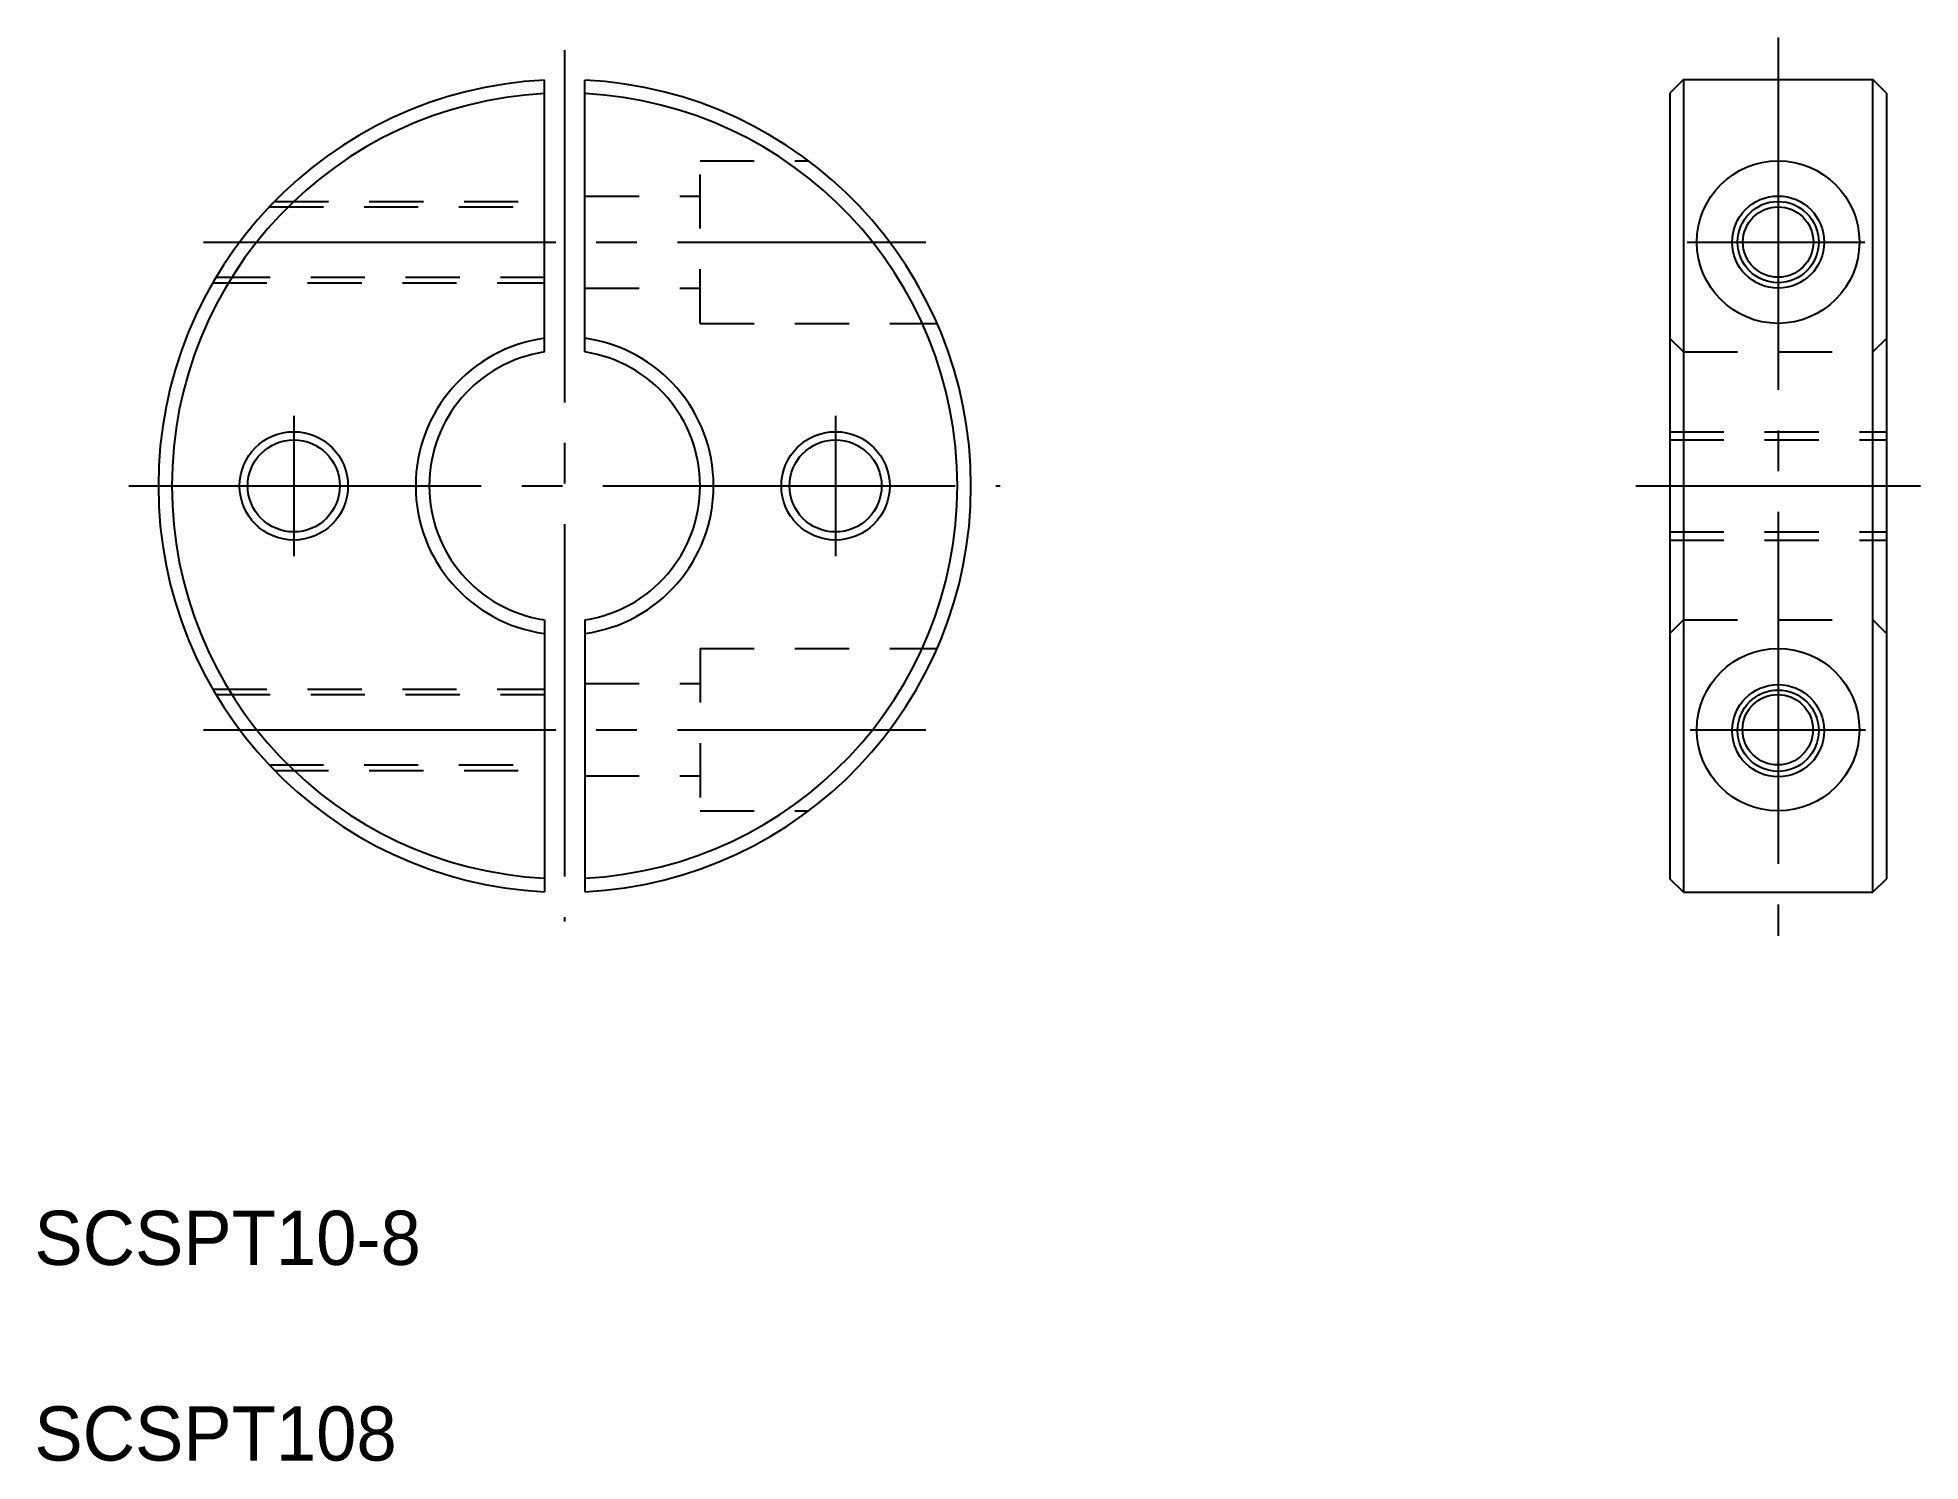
# Model space of a CAD drawing. Extents: x 132.3 to 201.8, y 124.4 to 177.
import ezdxf

# ---------------------------------------------------------------- set-up
doc = ezdxf.new("R2010")
doc.units = 0
doc.linetypes.add('CENTER', pattern=[17.5, 13, -1.5, 1.5, -1.5])
doc.linetypes.add('DASHED', pattern=[3.5, 2, -1.5])
doc.layers.get('0').update_dxf_attribs({"linetype": 'CONTINUOUS'})
doc.layers.add('CENTER', color=1, linetype='CENTER')

msp = doc.modelspace()

# ---------------------------------------------------------------- linework, layer by layer
at = {"color": 7, "linetype": 'CONTINUOUS'}
for p, q in [((150.978, 165.366), (150.978, 175.404)), ((152.478, 165.366), (152.478, 175.404)), ((193.027, 175.423), (192.527, 174.923)), ((193.027, 175.423), (193.027, 145.423)), ((193.027, 175.423), (200.027, 175.423)), ((200.027, 145.423), (200.027, 175.423)), ((200.527, 174.923), (200.027, 175.423)), ((192.527, 174.923), (192.527, 145.923)), ((200.527, 174.923), (200.527, 145.923)), ((150.978, 155.479), (150.978, 145.441)), ((152.478, 155.479), (152.478, 145.441)), ((193.027, 145.423), (192.527, 145.923)), ((193.027, 145.423), (200.027, 145.423)), ((200.527, 145.923), (200.027, 145.423))]:
    msp.add_line(p, q, dxfattribs=at)
for p, q in [((194.777, 175.423), (194.777, 175.423)), ((196.527, 175.423), (196.527, 175.423))]:
    msp.add_line(p, q)
at = {"color": 3, "linetype": 'DASHED'}
for p, q in [((156.728, 172.423), (160.728, 172.423)), ((156.728, 166.423), (156.728, 172.423)), ((152.478, 171.123), (156.728, 171.123)), ((140.823, 170.723), (150.978, 170.723)), ((141.015, 170.923), (150.978, 170.923)), ((138.737, 167.923), (150.978, 167.923)), ((138.855, 168.123), (150.978, 168.123)), ((152.478, 167.723), (156.728, 167.723)), ((156.728, 166.423), (165.475, 166.423)), ((193.027, 165.366), (192.527, 165.866)), ((200.527, 165.866), (200.027, 165.366)), ((193.027, 165.366), (200.027, 165.366)), ((192.527, 162.423), (200.527, 162.423)), ((192.527, 162.123), (200.527, 162.123)), ((192.527, 158.723), (200.527, 158.723)), ((192.527, 158.423), (200.527, 158.423)), ((193.027, 155.479), (192.527, 154.979)), ((193.027, 155.479), (200.027, 155.479)), ((200.527, 154.979), (200.027, 155.479)), ((156.728, 154.423), (165.475, 154.423)), ((156.728, 154.423), (156.728, 148.423)), ((138.737, 152.923), (150.978, 152.923)), ((152.478, 153.123), (156.728, 153.123)), ((138.855, 152.723), (150.978, 152.723)), ((140.823, 150.123), (150.978, 150.123)), ((141.015, 149.923), (150.978, 149.923)), ((152.478, 149.723), (156.728, 149.723)), ((156.728, 148.423), (160.728, 148.423))]:
    msp.add_line(p, q, dxfattribs=at)
for centre, radius in [((196.527, 169.423), 3), ((196.527, 169.423), 1.7), ((196.527, 169.423), 1.3), ((141.728, 160.423), 2), ((141.728, 160.423), 1.7), ((161.728, 160.423), 2), ((161.728, 160.423), 1.7), ((196.527, 151.423), 3), ((196.527, 151.386), 1.7), ((196.512, 151.423), 1.3)]:
    msp.add_circle(centre, radius)
at = {"color": 3}
for centre in [(196.527, 169.423), (196.527, 151.386)]:
    msp.add_circle(centre, 1.5, dxfattribs=at)
for radius, start, end in [(15, 92.86598, 267.13402), (15, 272.86598, 87.13402), (14.5, 92.9649, 267.0351), (14.5, 272.9649, 87.0351), (5.5, 97.83748, 262.16252), (5.5, 277.83748, 82.16252), (5, 98.62693, 261.37307), (5, 278.62693, 81.37307)]:
    msp.add_arc((151.728, 160.423), radius, start, end)
at = {"layer": 'CENTER', "color": 1, "linetype": 'CENTER'}
for p, q in [((196.527, 176.97), (196.527, 143.814)), ((151.728, 176.507), (151.728, 144.338)), ((138.397, 169.423), (165.059, 169.423)), ((193.172, 169.423), (199.731, 169.423)), ((141.728, 163.015), (141.728, 157.83)), ((161.728, 163.015), (161.728, 157.83)), ((135.643, 160.423), (167.812, 160.423)), ((191.277, 160.423), (201.777, 160.423)), ((138.397, 151.423), (165.059, 151.423)), ((193.273, 151.423), (199.752, 151.423))]:
    msp.add_line(p, q, dxfattribs=at)

# ---------------------------------------------------------------- texts
for s, p in [('SCSPT10-8', (132.151, 131.665)), ('SCSPT108', (132.151, 124.443))]:
    msp.add_text(s, height=2).set_placement(p)

doc.saveas('drawing.dxf')
